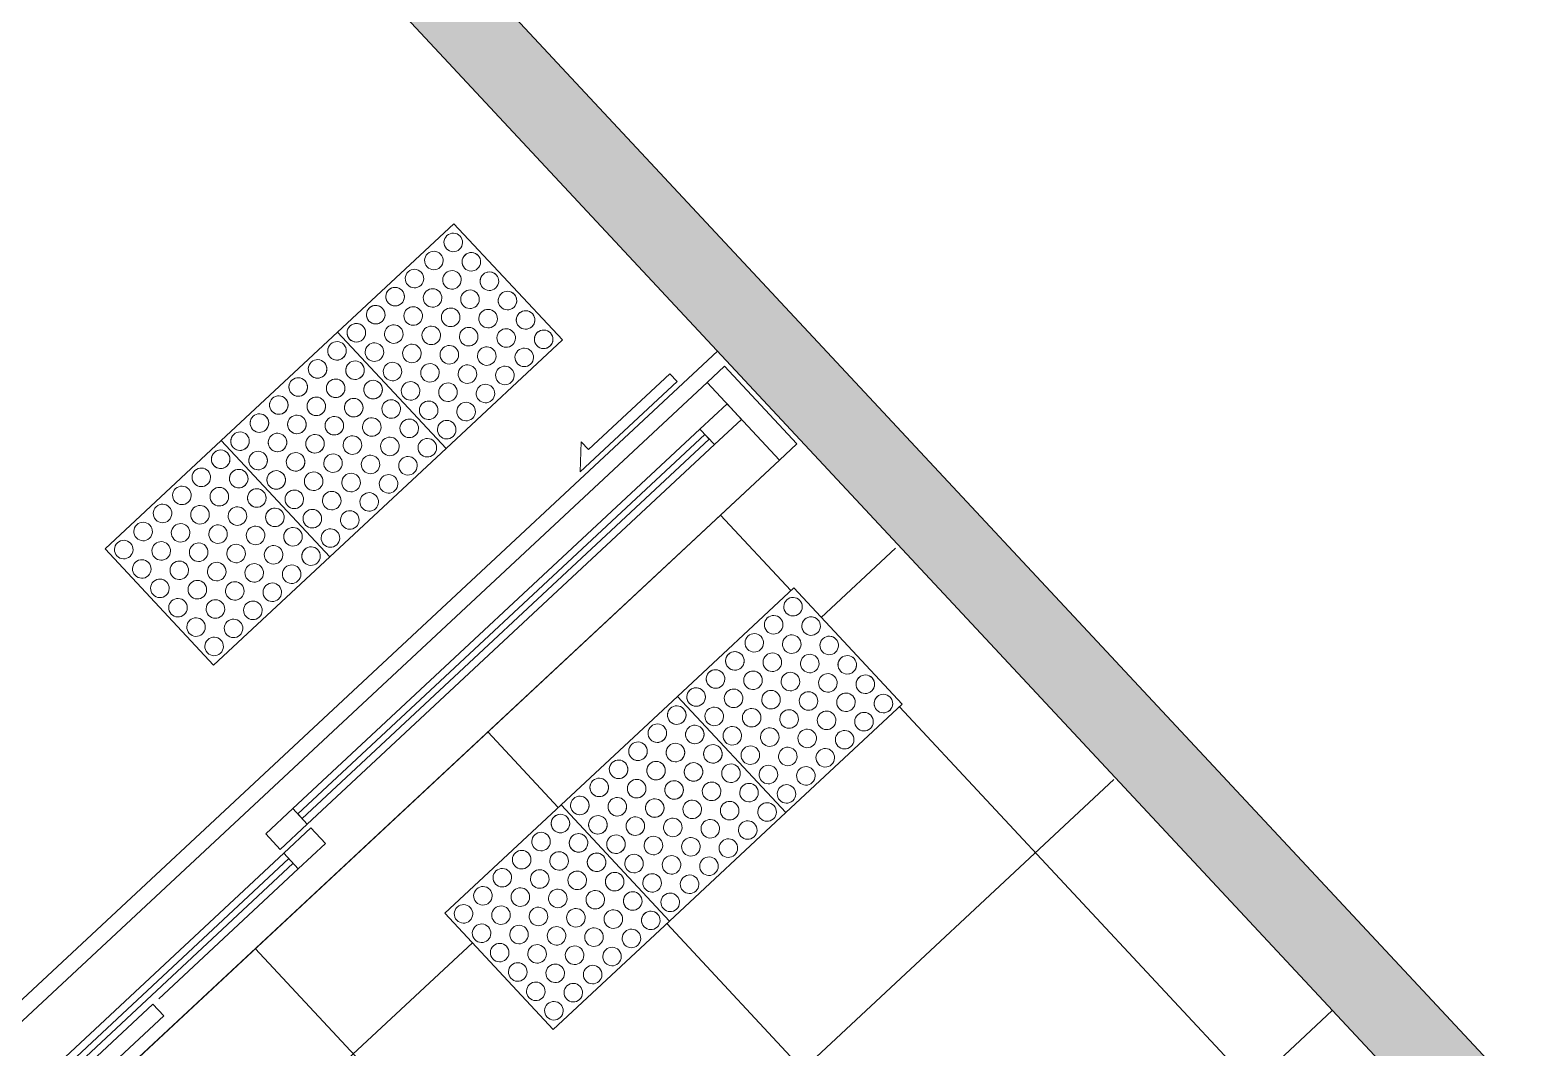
# Model space of a CAD drawing. Header units: millimetres. Extents: x -71377 to 516042, y -145869 to 441446.
# Drawn here: x 214902 to 217745, y 171635 to 173556 of the extents above; entities that cross this region are included whole.
import ezdxf

# ---------------------------------------------------------------- set-up
doc = ezdxf.new("R2010")
doc.units = ezdxf.units.MM
doc.header["$LTSCALE"] = 1000
for name, color, linetype, lineweight in [('A-detl', 7, 'Continuous', 5), ('A-door', 4, 'Continuous', 5), ('A-door-hdln', 8, 'Continuous', 5), ('A-ele-8', 8, 'Continuous', 5), ('A-glas', 5, 'Continuous', 5), ('A-glas-hdln', 8, 'Continuous', 5), ('A-hat', 251, 'Continuous', 5), ('A_cwall', 2, 'Continuous', 5), ('AA_점형블럭', 8, 'Continuous', 5)]:
    doc.layers.add(name, color=color, linetype=linetype, lineweight=lineweight)

# ---------------------------------------------------------------- blocks, each defined once
blk = doc.blocks.new('자동문편개형_로비폰_ - _A_ASD_24x23-V14-지반층 배치도')
at = {"layer": 'A-detl', "lineweight": 9}
for p, q in [((-865, -125), (-1115, -125)), ((-1115, -125), (-1115, -145)), ((-905, -165), (-865, -125)), ((-1115, -145), (-905, -145)), ((-905, -145), (-905, -165))]:
    blk.add_line(p, q, dxfattribs=at)
at = {"layer": 'A-door'}
for p, q in [((-1155, 115), (-1200, 115)), ((-1200, 115), (-1200, -85)), ((-1155, -85), (-1155, 115)), ((1200, 115), (1155, 115)), ((1155, 115), (1155, -85)), ((1200, -85), (1200, 115)), ((710, 90), (410, 90)), ((410, 90), (410, 60)), ((710, 60), (710, 90)), ((35, 60), (-35, 60)), ((-35, 60), (-35, 20)), ((35, 20), (35, 60)), ((410, 60), (710, 60)), ((1155, 60), (1085, 60)), ((1085, 60), (1085, 20)), ((1155, 20), (1155, 60)), ((-1085, 10), (-1155, 10)), ((-1155, 10), (-1155, -30)), ((-1085, -30), (-1085, 10)), ((-35, 20), (35, 20)), ((35, 10), (-35, 10)), ((-35, 10), (-35, -30)), ((35, -30), (35, 10)), ((1085, 20), (1155, 20)), ((-1155, -30), (-1085, -30)), ((-35, -30), (35, -30)), ((-1200, -85), (-1155, -85)), ((1155, -85), (1200, -85))]:
    blk.add_line(p, q, dxfattribs=at)
at = {"layer": 'A-door-hdln'}
for p, q in [((-1155, 115), (1155, 115)), ((394.9, 60), (35, 60)), ((1085, 60), (710, 60)), ((-35, 10), (-1085, 10)), ((35, 20), (1085, 20)), ((-1085, -30), (-35, -30)), ((-1155, -85), (1155, -85))]:
    blk.add_line(p, q, dxfattribs=at)
at = {"layer": 'A-glas'}
for p, q in [((-35, -4), (-1085, -4)), ((-1085, -4), (-1085, -16)), ((-1085, -16), (-35, -16)), ((-35, -16), (-35, -4))]:
    blk.add_line(p, q, dxfattribs=at)
at = {"layer": 'A-glas-hdln'}
for p, q in [((1085, 46), (35, 46)), ((35, 34), (1085, 34))]:
    blk.add_line(p, q, dxfattribs=at)
blk = doc.blocks.new('점자블럭_원형_개수_ - 점자블럭_원형_개수_-V10-지반층 배치도')
at = {"layer": 'AA_점형블럭'}
for p, q in [((300, 300), (0, 300)), ((0, 300), (0, 0)), ((300, 0), (300, 300)), ((600, 300), (300, 300)), ((300, 300), (300, 0)), ((600, 0), (600, 300)), ((900, 300), (600, 300)), ((600, 300), (600, 0)), ((900, 0), (900, 300)), ((0, 0), (300, 0)), ((300, 0), (600, 0)), ((600, 0), (900, 0))]:
    blk.add_line(p, q, dxfattribs=at)
for centre, start, end in [((25, 275), 360, 180), ((25, 275), 45, 180), ((25, 275), 360, 180), ((25, 275), 45, 180), ((75, 275), 0, 180), ((75, 275), 0, 180), ((75, 275), 0, 180), ((75, 275), 0, 180), ((125, 275), 0, 180), ((125, 275), 0, 180), ((125, 275), 360, 180), ((125, 275), 0, 180), ((175, 275), 360, 180), ((175, 275), 0, 180), ((175, 275), 360, 180), ((175, 275), 0, 180), ((225, 275), 360, 180), ((225, 275), 0, 180), ((225, 275), 360, 180), ((225, 275), 0, 180), ((275, 275), 0, 180), ((275, 275), 0, 180), ((275, 275), 360, 180), ((275, 275), 0, 180), ((325, 275), 360, 180), ((325, 275), 0, 180), ((325, 275), 0, 180), ((325, 275), 0, 180), ((375, 275), 0, 180), ((375, 275), 0, 180), ((375, 275), 0, 180), ((375, 275), 0, 180), ((425, 275), 0, 180), ((425, 275), 0, 180), ((425, 275), 360, 180), ((425, 275), 0, 180), ((475, 275), 0, 180), ((475, 275), 0, 180), ((475, 275), 360, 180), ((475, 275), 360, 180), ((525, 275), 0, 180), ((525, 275), 0, 180), ((525, 275), 360, 180), ((525, 275), 0, 180), ((575, 275), 0, 180), ((575, 275), 0, 180), ((575, 275), 360, 180), ((575, 275), 0, 180), ((625, 275), 360, 180), ((625, 275), 0, 180), ((625, 275), 360, 180), ((625, 275), 0, 180), ((675, 275), 0, 180), ((675, 275), 0, 180), ((675, 275), 0, 180), ((675, 275), 0, 180), ((725, 275), 0, 180), ((725, 275), 0, 180), ((725, 275), 360, 180), ((725, 275), 360, 180), ((775, 275), 360, 180), ((775, 275), 0, 180), ((775, 275), 360, 180), ((775, 275), 0, 180), ((825, 275), 360, 180), ((825, 275), 360, 180), ((825, 275), 0, 180), ((825, 275), 0, 180), ((875, 275), 0, 180), ((875, 275), 0, 180), ((875, 275), 0, 180), ((875, 275), 0, 180), ((25, 275), 180, 360), ((25, 275), 180, 225), ((25, 275), 180, 360), ((25, 275), 180, 225), ((25, 275), 255, 330), ((25, 275), 255, 330), ((75, 275), 180, 360), ((75, 275), 180, 360), ((75, 275), 180, 360), ((75, 275), 180, 360), ((125, 275), 180, 360), ((125, 275), 180, 360), ((125, 275), 180, 360), ((125, 275), 180, 360), ((175, 275), 180, 360), ((175, 275), 180, 360), ((175, 275), 180, 360), ((175, 275), 180, 360), ((225, 275), 180, 360), ((225, 275), 180, 360), ((225, 275), 180, 360), ((225, 275), 180, 360), ((275, 275), 180, 360), ((275, 275), 180, 360), ((275, 275), 180, 360), ((275, 275), 180, 360), ((325, 275), 180, 360), ((325, 275), 180, 360), ((325, 275), 180, 360), ((325, 275), 180, 360), ((375, 275), 180, 360), ((375, 275), 180, 360), ((375, 275), 180, 360), ((375, 275), 180, 360), ((425, 275), 180, 360), ((425, 275), 180, 360), ((425, 275), 180, 360), ((425, 275), 180, 360), ((475, 275), 180, 360), ((475, 275), 180, 360), ((475, 275), 180, 360), ((475, 275), 180, 360), ((525, 275), 180, 360), ((525, 275), 180, 360), ((525, 275), 180, 360), ((525, 275), 180, 360), ((575, 275), 180, 360), ((575, 275), 180, 360), ((575, 275), 180, 360), ((575, 275), 180, 360), ((625, 275), 180, 360), ((625, 275), 180, 195), ((625, 275), 180, 360), ((625, 275), 180, 195), ((625, 275), 255, 360), ((625, 275), 255, 360), ((675, 275), 180, 360), ((675, 275), 180, 360), ((675, 275), 180, 360), ((675, 275), 180, 360), ((725, 275), 180, 360), ((725, 275), 180, 360), ((725, 275), 180, 360), ((725, 275), 180, 360), ((775, 275), 180, 360), ((775, 275), 180, 360), ((775, 275), 180, 360), ((775, 275), 180, 360), ((825, 275), 180, 360), ((825, 275), 180, 360), ((825, 275), 180, 360), ((825, 275), 180, 360), ((875, 275), 180, 360), ((875, 275), 180, 360), ((875, 275), 180, 360), ((875, 275), 180, 360), ((25, 225), 360, 180), ((25, 225), 45, 180), ((25, 225), 0, 180), ((25, 225), 45, 180), ((75, 225), 0, 180), ((75, 225), 0, 180), ((75, 225), 0, 180), ((75, 225), 0, 180), ((125, 225), 360, 180), ((125, 225), 0, 180), ((125, 225), 360, 180), ((125, 225), 0, 180), ((175, 225), 360, 180), ((175, 225), 0, 180), ((175, 225), 360, 180), ((175, 225), 0, 180), ((225, 225), 0, 180), ((225, 225), 0, 180), ((225, 225), 360, 180), ((225, 225), 0, 180), ((275, 225), 360, 180), ((275, 225), 0, 180), ((275, 225), 360, 180), ((275, 225), 0, 180), ((325, 225), 360, 180), ((325, 225), 0, 180), ((325, 225), 360, 180), ((325, 225), 0, 180), ((375, 225), 360, 180), ((375, 225), 0, 180), ((375, 225), 0, 180), ((375, 225), 0, 180), ((425, 225), 0, 180), ((425, 225), 0, 180), ((425, 225), 0, 180), ((425, 225), 0, 180), ((475, 225), 360, 180), ((475, 225), 0, 180), ((475, 225), 0, 180), ((475, 225), 0, 180), ((525, 225), 360, 180), ((525, 225), 0, 180), ((525, 225), 360, 180), ((525, 225), 0, 180), ((575, 225), 360, 180), ((575, 225), 0, 180), ((575, 225), 0, 180), ((575, 225), 0, 180), ((625, 225), 0, 180), ((625, 225), 0, 180), ((625, 225), 0, 180), ((625, 225), 0, 180), ((675, 225), 0, 180), ((675, 225), 0, 180), ((675, 225), 0, 180), ((675, 225), 0, 180), ((725, 225), 0, 180), ((725, 225), 0, 180), ((725, 225), 360, 180), ((725, 225), 0, 180), ((775, 225), 0, 180), ((775, 225), 0, 180), ((775, 225), 360, 180), ((775, 225), 0, 180), ((825, 225), 360, 180), ((825, 225), 0, 180), ((825, 225), 360, 180), ((825, 225), 0, 180), ((875, 225), 0, 180), ((875, 225), 0, 180), ((875, 225), 0, 180), ((875, 225), 0, 180), ((25, 225), 180, 360), ((25, 225), 180, 225), ((25, 225), 180, 360), ((25, 225), 180, 225), ((25, 225), 255, 330), ((25, 225), 255, 330), ((75, 225), 180, 360), ((75, 225), 180, 360), ((75, 225), 180, 360), ((75, 225), 180, 360), ((125, 225), 180, 360), ((125, 225), 180, 360), ((125, 225), 180, 360), ((125, 225), 180, 360), ((175, 225), 180, 360), ((175, 225), 180, 360), ((175, 225), 180, 360), ((175, 225), 180, 360), ((225, 225), 180, 360), ((225, 225), 180, 360), ((225, 225), 180, 360), ((225, 225), 180, 360), ((275, 225), 180, 360), ((275, 225), 180, 360), ((275, 225), 180, 360), ((275, 225), 180, 360), ((325, 225), 180, 360), ((325, 225), 180, 360), ((325, 225), 180, 360), ((325, 225), 180, 360), ((375, 225), 180, 360), ((375, 225), 180, 360), ((375, 225), 180, 360), ((375, 225), 180, 360), ((425, 225), 180, 360), ((425, 225), 180, 360), ((425, 225), 180, 360), ((425, 225), 180, 360), ((475, 225), 180, 360), ((475, 225), 180, 360), ((475, 225), 180, 360), ((475, 225), 180, 360), ((525, 225), 180, 360), ((525, 225), 180, 360), ((525, 225), 180, 360), ((525, 225), 180, 360), ((575, 225), 180, 360), ((575, 225), 180, 360), ((575, 225), 180, 360), ((575, 225), 180, 360), ((625, 225), 180, 360), ((625, 225), 180, 195), ((625, 225), 180, 360), ((625, 225), 180, 195), ((625, 225), 255, 360), ((625, 225), 255, 360), ((675, 225), 180, 360), ((675, 225), 180, 360), ((675, 225), 180, 360), ((675, 225), 180, 360), ((725, 225), 180, 360), ((725, 225), 180, 360), ((725, 225), 180, 360), ((725, 225), 180, 360), ((775, 225), 180, 360), ((775, 225), 180, 360), ((775, 225), 180, 360), ((775, 225), 180, 0), ((825, 225), 180, 360), ((825, 225), 180, 360), ((825, 225), 180, 360), ((825, 225), 180, 360), ((875, 225), 180, 360), ((875, 225), 180, 360), ((875, 225), 180, 360), ((875, 225), 180, 360), ((25, 175), 360, 180), ((25, 175), 45, 180), ((25, 175), 360, 180), ((25, 175), 45, 180), ((25, 175), 180, 360), ((25, 175), 180, 225), ((25, 175), 180, 360), ((25, 175), 180, 225), ((75, 175), 0, 180), ((75, 175), 0, 180), ((75, 175), 0, 180), ((75, 175), 0, 180), ((75, 175), 180, 360), ((75, 175), 180, 360), ((75, 175), 180, 360), ((75, 175), 180, 360), ((125, 175), 360, 180), ((125, 175), 0, 180), ((125, 175), 360, 180), ((125, 175), 0, 180), ((125, 175), 180, 360), ((125, 175), 180, 360), ((125, 175), 180, 360), ((125, 175), 180, 360), ((175, 175), 360, 180), ((175, 175), 0, 180), ((175, 175), 360, 180), ((175, 175), 0, 180), ((175, 175), 180, 360), ((175, 175), 180, 360), ((175, 175), 180, 360), ((175, 175), 180, 360), ((225, 175), 360, 180), ((225, 175), 0, 180), ((225, 175), 360, 180), ((225, 175), 0, 180), ((225, 175), 180, 360), ((225, 175), 180, 360), ((225, 175), 180, 360), ((225, 175), 180, 360), ((275, 175), 360, 180), ((275, 175), 0, 180), ((275, 175), 0, 180), ((275, 175), 0, 180), ((275, 175), 180, 360), ((275, 175), 180, 360), ((275, 175), 180, 360), ((275, 175), 180, 360), ((325, 175), 0, 180), ((325, 175), 0, 180), ((325, 175), 0, 180), ((325, 175), 0, 180), ((325, 175), 180, 360), ((325, 175), 180, 360), ((325, 175), 180, 360), ((325, 175), 180, 360), ((375, 175), 0, 180), ((375, 175), 0, 180), ((375, 175), 0, 180), ((375, 175), 0, 180), ((375, 175), 180, 360), ((375, 175), 180, 360), ((375, 175), 180, 360), ((375, 175), 180, 360), ((425, 175), 0, 180), ((425, 175), 0, 180), ((425, 175), 360, 180), ((425, 175), 0, 180), ((425, 175), 180, 360), ((425, 175), 180, 360), ((425, 175), 180, 360), ((425, 175), 180, 360), ((475, 175), 0, 180), ((475, 175), 0, 180), ((475, 175), 360, 180), ((475, 175), 0, 180), ((475, 175), 180, 360), ((475, 175), 180, 360), ((475, 175), 180, 360), ((475, 175), 180, 360), ((525, 175), 360, 180), ((525, 175), 0, 180), ((525, 175), 0, 180), ((525, 175), 0, 180), ((525, 175), 180, 360), ((525, 175), 180, 360), ((525, 175), 180, 360), ((525, 175), 180, 360), ((575, 175), 360, 180), ((575, 175), 0, 180), ((575, 175), 0, 180), ((575, 175), 0, 180), ((575, 175), 180, 360), ((575, 175), 180, 360), ((575, 175), 180, 360), ((575, 175), 180, 360), ((625, 175), 360, 180), ((625, 175), 0, 180), ((625, 175), 0, 180), ((625, 175), 0, 180), ((625, 175), 180, 360), ((625, 175), 180, 195), ((625, 175), 180, 360), ((625, 175), 180, 195), ((625, 175), 255, 360), ((625, 175), 255, 360), ((675, 175), 0, 180), ((675, 175), 0, 180), ((675, 175), 360, 180), ((675, 175), 0, 180), ((675, 175), 180, 360), ((675, 175), 180, 360), ((675, 175), 180, 360), ((675, 175), 180, 360), ((725, 175), 0, 180), ((725, 175), 0, 180), ((725, 175), 0, 180), ((725, 175), 0, 180), ((725, 175), 180, 360), ((725, 175), 180, 360), ((725, 175), 180, 360), ((725, 175), 180, 360), ((775, 175), 0, 180), ((775, 175), 0, 180), ((775, 175), 360, 180), ((775, 175), 360, 180), ((775, 175), 180, 360), ((775, 175), 180, 360), ((775, 175), 180, 360), ((775, 175), 180, 360), ((825, 175), 360, 180), ((825, 175), 0, 180), ((825, 175), 0, 180), ((825, 175), 0, 180), ((825, 175), 180, 360), ((825, 175), 180, 360), ((825, 175), 180, 360), ((825, 175), 180, 360), ((875, 175), 0, 180), ((875, 175), 0, 180), ((875, 175), 0, 180), ((875, 175), 0, 180), ((875, 175), 180, 360), ((875, 175), 180, 360), ((875, 175), 180, 360), ((875, 175), 180, 360), ((25, 125), 360, 180), ((25, 125), 0, 180), ((25, 125), 360, 180), ((25, 125), 0, 180), ((25, 175), 255, 330), ((25, 175), 255, 330), ((75, 125), 360, 180), ((75, 125), 0, 180), ((75, 125), 0, 180), ((75, 125), 0, 180), ((125, 125), 360, 180), ((125, 125), 0, 180), ((125, 125), 360, 180), ((125, 125), 0, 180), ((175, 125), 360, 180), ((175, 125), 0, 180), ((175, 125), 360, 180), ((175, 125), 0, 180), ((225, 125), 360, 180), ((225, 125), 0, 180), ((225, 125), 360, 180), ((225, 125), 0, 180), ((275, 125), 0, 180), ((275, 125), 0, 180), ((275, 125), 360, 180), ((275, 125), 0, 180), ((325, 125), 0, 180), ((325, 125), 15, 180), ((325, 125), 360, 180), ((325, 125), 15, 180), ((375, 125), 0, 180), ((375, 125), 15, 180), ((375, 125), 360, 180), ((375, 125), 15, 180), ((425, 125), 0, 180), ((425, 125), 15, 180), ((425, 125), 0, 180), ((425, 125), 15, 180), ((475, 125), 360, 180), ((475, 125), 15, 180), ((475, 125), 360, 180), ((475, 125), 15, 180), ((525, 125), 0, 180), ((525, 125), 15, 180), ((525, 125), 0, 180), ((525, 125), 15, 180), ((575, 125), 0, 180), ((575, 125), 15, 180), ((575, 125), 360, 180), ((575, 125), 15, 180), ((625, 125), 0, 180), ((625, 125), 0, 180), ((625, 125), 0, 105), ((625, 125), 0, 105), ((675, 125), 0, 180), ((675, 125), 0, 180), ((675, 125), 360, 180), ((675, 125), 0, 180), ((725, 125), 360, 180), ((725, 125), 0, 180), ((725, 125), 360, 180), ((725, 125), 0, 180), ((775, 125), 0, 180), ((775, 125), 0, 180), ((775, 125), 0, 180), ((775, 125), 0, 180), ((825, 125), 360, 180), ((825, 125), 0, 180), ((825, 125), 360, 180), ((825, 125), 0, 180), ((875, 125), 360, 180), ((875, 125), 360, 180), ((875, 125), 0, 180), ((875, 125), 0, 180), ((25, 125), 180, 360), ((25, 125), 180, 240), ((25, 125), 180, 360), ((25, 125), 180, 240), ((25, 125), 270, 345), ((25, 125), 270, 345), ((75, 125), 180, 360), ((75, 125), 180, 360), ((75, 125), 180, 360), ((75, 125), 180, 360), ((125, 125), 180, 360), ((125, 125), 180, 360), ((125, 125), 180, 360), ((125, 125), 180, 360), ((175, 125), 180, 360), ((175, 125), 180, 360), ((175, 125), 180, 360), ((175, 125), 180, 360), ((225, 125), 180, 360), ((225, 125), 180, 360), ((225, 125), 180, 360), ((225, 125), 180, 360), ((275, 125), 180, 360), ((275, 125), 180, 360), ((275, 125), 180, 360), ((275, 125), 180, 360), ((325, 125), 180, 360), ((325, 125), 180, 270), ((325, 125), 180, 360), ((325, 125), 180, 270), ((325, 125), 300, 330), ((325, 125), 300, 330), ((375, 125), 180, 360), ((375, 125), 180, 270), ((375, 125), 180, 360), ((375, 125), 180, 270), ((375, 125), 300, 330), ((375, 125), 300, 330), ((425, 125), 180, 360), ((425, 125), 180, 270), ((425, 125), 180, 360), ((425, 125), 180, 270), ((425, 125), 300, 330), ((425, 125), 300, 330), ((475, 125), 180, 360), ((475, 125), 180, 270), ((475, 125), 180, 360), ((475, 125), 180, 270), ((475, 125), 300, 330), ((475, 125), 300, 330), ((525, 125), 180, 360), ((525, 125), 180, 270), ((525, 125), 180, 360), ((525, 125), 180, 270), ((525, 125), 300, 330), ((525, 125), 300, 330), ((575, 125), 180, 360), ((575, 125), 180, 270), ((575, 125), 180, 360), ((575, 125), 180, 270), ((575, 125), 300, 330), ((575, 125), 300, 330), ((625, 125), 180, 360), ((625, 125), 180, 360), ((625, 125), 195, 360), ((625, 125), 195, 360), ((625, 125), 120, 150), ((625, 125), 120, 150), ((675, 125), 180, 360), ((675, 125), 180, 360), ((675, 125), 180, 360), ((675, 125), 180, 360), ((725, 125), 180, 360), ((725, 125), 180, 360), ((725, 125), 180, 360), ((725, 125), 180, 360), ((775, 125), 180, 360), ((775, 125), 180, 360), ((775, 125), 180, 360), ((775, 125), 180, 360), ((825, 125), 180, 360), ((825, 125), 180, 360), ((825, 125), 180, 360), ((825, 125), 180, 360), ((875, 125), 180, 360), ((875, 125), 180, 360), ((875, 125), 180, 360), ((875, 125), 180, 360), ((25, 75), 360, 180), ((25, 75), 0, 180), ((25, 75), 360, 180), ((25, 75), 0, 180), ((75, 75), 360, 180), ((75, 75), 0, 180), ((75, 75), 360, 180), ((75, 75), 0, 180), ((125, 75), 360, 180), ((125, 75), 0, 180), ((125, 75), 360, 180), ((125, 75), 0, 180), ((175, 75), 360, 180), ((175, 75), 0, 180), ((175, 75), 360, 180), ((175, 75), 0, 180), ((225, 75), 0, 180), ((225, 75), 0, 180), ((225, 75), 360, 180), ((225, 75), 0, 180), ((275, 75), 0, 180), ((275, 75), 0, 180), ((275, 75), 360, 180), ((275, 75), 0, 180), ((325, 75), 360, 180), ((325, 75), 15, 180), ((325, 75), 0, 180), ((325, 75), 15, 180), ((375, 75), 360, 180), ((375, 75), 15, 180), ((375, 75), 360, 180), ((375, 75), 15, 180), ((425, 75), 0, 180), ((425, 75), 15, 180), ((425, 75), 0, 180), ((425, 75), 15, 180), ((475, 75), 0, 180), ((475, 75), 15, 180), ((475, 75), 360, 180), ((475, 75), 15, 180), ((525, 75), 0, 180), ((525, 75), 15, 180), ((525, 75), 0, 180), ((525, 75), 15, 180), ((575, 75), 0, 180), ((575, 75), 15, 180), ((575, 75), 0, 180), ((575, 75), 15, 180), ((625, 75), 360, 180), ((625, 75), 0, 180), ((625, 75), 120, 150), ((625, 75), 120, 150), ((625, 75), 0, 105), ((625, 75), 0, 105), ((675, 75), 0, 180), ((675, 75), 0, 180), ((675, 75), 0, 180), ((675, 75), 0, 180), ((725, 75), 0, 180), ((725, 75), 0, 180), ((725, 75), 0, 180), ((725, 75), 0, 180), ((775, 75), 0, 180), ((775, 75), 0, 180), ((775, 75), 0, 180), ((775, 75), 0, 180), ((825, 75), 0, 180), ((825, 75), 0, 180), ((825, 75), 360, 180), ((825, 75), 0, 180), ((875, 75), 360, 180), ((875, 75), 360, 180), ((875, 75), 360, 180), ((875, 75), 0, 180), ((25, 75), 180, 360), ((25, 75), 180, 345), ((25, 75), 180, 360), ((25, 75), 180, 345), ((75, 75), 180, 360), ((75, 75), 180, 360), ((75, 75), 180, 360), ((75, 75), 180, 360), ((125, 75), 180, 360), ((125, 75), 180, 360), ((125, 75), 180, 360), ((125, 75), 180, 360), ((175, 75), 180, 360), ((175, 75), 180, 360), ((175, 75), 180, 360), ((175, 75), 180, 360), ((225, 75), 180, 360), ((225, 75), 180, 360), ((225, 75), 180, 360), ((225, 75), 180, 360), ((275, 75), 180, 360), ((275, 75), 180, 360), ((275, 75), 180, 360), ((275, 75), 180, 360), ((325, 75), 180, 360), ((325, 75), 180, 270), ((325, 75), 180, 360), ((325, 75), 180, 270), ((325, 75), 300, 330), ((325, 75), 300, 330), ((375, 75), 180, 360), ((375, 75), 180, 270), ((375, 75), 180, 360), ((375, 75), 180, 270), ((375, 75), 300, 330), ((375, 75), 300, 330), ((425, 75), 180, 360), ((425, 75), 180, 270), ((425, 75), 180, 360), ((425, 75), 180, 270), ((425, 75), 300, 330), ((425, 75), 300, 330), ((475, 75), 180, 360), ((475, 75), 180, 270), ((475, 75), 180, 360), ((475, 75), 180, 270), ((475, 75), 300, 330), ((475, 75), 300, 330), ((525, 75), 180, 360), ((525, 75), 180, 270), ((525, 75), 180, 360), ((525, 75), 180, 270), ((525, 75), 300, 330), ((525, 75), 300, 330), ((575, 75), 180, 360), ((575, 75), 180, 270), ((575, 75), 180, 360), ((575, 75), 180, 270), ((575, 75), 300, 330), ((575, 75), 300, 330), ((625, 75), 180, 360), ((625, 75), 180, 360), ((625, 75), 195, 360), ((625, 75), 195, 360), ((675, 75), 180, 360), ((675, 75), 180, 360), ((675, 75), 180, 360), ((675, 75), 180, 360), ((725, 75), 180, 360), ((725, 75), 180, 360), ((725, 75), 180, 360), ((725, 75), 180, 360), ((775, 75), 180, 360), ((775, 75), 180, 360), ((775, 75), 180, 360), ((775, 75), 180, 360), ((825, 75), 180, 360), ((825, 75), 180, 360), ((825, 75), 180, 360), ((825, 75), 180, 360), ((875, 75), 180, 360), ((875, 75), 180, 360), ((875, 75), 180, 360), ((875, 75), 180, 360), ((25, 25), 360, 180), ((25, 25), 0, 180), ((25, 25), 360, 180), ((25, 25), 0, 180), ((75, 25), 360, 180), ((75, 25), 0, 180), ((75, 25), 0, 180), ((75, 25), 0, 180), ((125, 25), 360, 180), ((125, 25), 0, 180), ((125, 25), 360, 180), ((125, 25), 0, 180), ((175, 25), 360, 180), ((175, 25), 360, 180), ((175, 25), 120, 150), ((175, 25), 120, 150), ((175, 25), 0, 60), ((175, 25), 0, 60), ((225, 25), 360, 180), ((225, 25), 360, 180), ((225, 25), 120, 150), ((225, 25), 120, 150), ((225, 25), 0, 60), ((225, 25), 0, 60), ((275, 25), 0, 180), ((275, 25), 0, 180), ((275, 25), 120, 150), ((275, 25), 120, 150), ((275, 25), 0, 60), ((275, 25), 0, 60), ((325, 25), 360, 180), ((325, 25), 15, 180), ((325, 25), 360, 180), ((325, 25), 15, 180), ((375, 25), 0, 180), ((375, 25), 15, 180), ((375, 25), 0, 180), ((375, 25), 15, 180), ((425, 25), 0, 180), ((425, 25), 15, 180), ((425, 25), 0, 180), ((425, 25), 15, 180), ((475, 25), 360, 180), ((475, 25), 15, 180), ((475, 25), 360, 180), ((475, 25), 15, 180), ((525, 25), 360, 180), ((525, 25), 15, 180), ((525, 25), 360, 180), ((525, 25), 15, 180), ((575, 25), 0, 180), ((575, 25), 15, 180), ((575, 25), 0, 180), ((575, 25), 15, 180), ((625, 25), 0, 180), ((625, 25), 0, 180), ((625, 25), 120, 180), ((625, 25), 120, 180), ((625, 25), 0, 105), ((625, 25), 0, 105), ((675, 25), 0, 180), ((675, 25), 0, 180), ((675, 25), 0, 180), ((675, 25), 0, 180), ((725, 25), 360, 180), ((725, 25), 0, 180), ((725, 25), 0, 180), ((725, 25), 0, 180), ((775, 25), 360, 180), ((775, 25), 0, 180), ((775, 25), 0, 180), ((775, 25), 0, 180), ((825, 25), 0, 180), ((825, 25), 0, 180), ((825, 25), 0, 180), ((825, 25), 0, 180), ((875, 25), 0, 180), ((875, 25), 0, 180), ((875, 25), 360, 180), ((875, 25), 0, 180), ((25, 25), 180, 360), ((25, 25), 180, 360), ((25, 25), 180, 360), ((25, 25), 180, 360), ((75, 25), 180, 360), ((75, 25), 180, 360), ((75, 25), 180, 360), ((75, 25), 180, 360), ((125, 25), 180, 360), ((125, 25), 180, 360), ((125, 25), 180, 360), ((125, 25), 180, 360), ((175, 25), 180, 360), ((175, 25), 180, 360), ((175, 25), 210, 360), ((175, 25), 210, 360), ((225, 25), 180, 360), ((225, 25), 180, 360), ((225, 25), 210, 360), ((225, 25), 210, 360), ((275, 25), 180, 360), ((275, 25), 180, 360), ((275, 25), 210, 360), ((275, 25), 210, 360), ((325, 25), 180, 360), ((325, 25), 180, 270), ((325, 25), 180, 360), ((325, 25), 180, 270), ((325, 25), 300, 330), ((325, 25), 300, 330), ((375, 25), 180, 360), ((375, 25), 180, 270), ((375, 25), 180, 360), ((375, 25), 180, 270), ((375, 25), 300, 330), ((375, 25), 300, 330), ((425, 25), 180, 360), ((425, 25), 180, 270), ((425, 25), 180, 360), ((425, 25), 180, 270), ((425, 25), 300, 330), ((425, 25), 300, 330), ((475, 25), 180, 360), ((475, 25), 180, 270), ((475, 25), 180, 360), ((475, 25), 180, 270), ((475, 25), 300, 330), ((475, 25), 300, 330), ((525, 25), 180, 360), ((525, 25), 180, 270), ((525, 25), 180, 360), ((525, 25), 180, 270), ((525, 25), 300, 330), ((525, 25), 300, 330), ((575, 25), 180, 360), ((575, 25), 180, 270), ((575, 25), 180, 360), ((575, 25), 180, 270), ((575, 25), 300, 330), ((575, 25), 300, 330), ((625, 25), 180, 360), ((625, 25), 180, 195), ((625, 25), 180, 360), ((625, 25), 180, 195), ((625, 25), 240, 360), ((625, 25), 240, 360), ((675, 25), 180, 360), ((675, 25), 180, 360), ((675, 25), 180, 360), ((675, 25), 180, 360), ((725, 25), 180, 360), ((725, 25), 180, 360), ((725, 25), 180, 360), ((725, 25), 180, 360), ((775, 25), 180, 360), ((775, 25), 180, 360), ((775, 25), 180, 360), ((775, 25), 180, 0), ((825, 25), 180, 360), ((825, 25), 180, 360), ((825, 25), 180, 360), ((825, 25), 180, 360), ((875, 25), 180, 360), ((875, 25), 180, 360), ((875, 25), 180, 360), ((875, 25), 180, 360)]:
    blk.add_arc(centre, 17.5, start, end, dxfattribs=at)
blk = doc.blocks.new('점자블럭_원형_개수_ - 점자블럭_원형_개수_-V93-지반층 배치도')
at = {"layer": 'AA_점형블럭'}
for p, q in [((300, 300), (0, 300)), ((0, 300), (0, 0)), ((300, 0), (300, 300)), ((600, 300), (300, 300)), ((300, 300), (300, 0)), ((600, 0), (600, 300)), ((900, 300), (600, 300)), ((600, 300), (600, 0)), ((900, 0), (900, 300)), ((0, 0), (300, 0)), ((300, 0), (600, 0)), ((600, 0), (900, 0))]:
    blk.add_line(p, q, dxfattribs=at)
for centre, start, end in [((25, 275), 360, 180), ((25, 275), 45, 180), ((25, 275), 360, 180), ((25, 275), 45, 180), ((75, 275), 0, 180), ((75, 275), 0, 180), ((75, 275), 0, 180), ((75, 275), 0, 180), ((125, 275), 0, 180), ((125, 275), 0, 180), ((125, 275), 360, 180), ((125, 275), 0, 180), ((175, 275), 360, 180), ((175, 275), 0, 180), ((175, 275), 360, 180), ((175, 275), 0, 180), ((225, 275), 360, 180), ((225, 275), 0, 180), ((225, 275), 360, 180), ((225, 275), 0, 180), ((275, 275), 0, 180), ((275, 275), 0, 180), ((275, 275), 360, 180), ((275, 275), 0, 180), ((325, 275), 360, 180), ((325, 275), 0, 180), ((325, 275), 0, 180), ((325, 275), 0, 180), ((375, 275), 0, 180), ((375, 275), 0, 180), ((375, 275), 0, 180), ((375, 275), 0, 180), ((425, 275), 0, 180), ((425, 275), 0, 180), ((425, 275), 360, 180), ((425, 275), 0, 180), ((475, 275), 0, 180), ((475, 275), 0, 180), ((475, 275), 360, 180), ((475, 275), 360, 180), ((525, 275), 0, 180), ((525, 275), 0, 180), ((525, 275), 360, 180), ((525, 275), 0, 180), ((575, 275), 0, 180), ((575, 275), 0, 180), ((575, 275), 360, 180), ((575, 275), 0, 180), ((625, 275), 360, 180), ((625, 275), 0, 180), ((625, 275), 360, 180), ((625, 275), 0, 180), ((675, 275), 0, 180), ((675, 275), 0, 180), ((675, 275), 0, 180), ((675, 275), 0, 180), ((725, 275), 0, 180), ((725, 275), 0, 180), ((725, 275), 360, 180), ((725, 275), 360, 180), ((775, 275), 360, 180), ((775, 275), 0, 180), ((775, 275), 360, 180), ((775, 275), 0, 180), ((825, 275), 360, 180), ((825, 275), 360, 180), ((825, 275), 0, 180), ((825, 275), 0, 180), ((875, 275), 0, 180), ((875, 275), 0, 180), ((875, 275), 0, 180), ((875, 275), 0, 180), ((25, 275), 180, 360), ((25, 275), 180, 225), ((25, 275), 180, 360), ((25, 275), 180, 225), ((25, 275), 255, 330), ((25, 275), 255, 330), ((75, 275), 180, 360), ((75, 275), 180, 360), ((75, 275), 180, 360), ((75, 275), 180, 360), ((125, 275), 180, 360), ((125, 275), 180, 360), ((125, 275), 180, 360), ((125, 275), 180, 360), ((175, 275), 180, 360), ((175, 275), 180, 360), ((175, 275), 180, 360), ((175, 275), 180, 360), ((225, 275), 180, 360), ((225, 275), 180, 360), ((225, 275), 180, 360), ((225, 275), 180, 360), ((275, 275), 180, 360), ((275, 275), 180, 360), ((275, 275), 180, 360), ((275, 275), 180, 360), ((325, 275), 180, 360), ((325, 275), 180, 360), ((325, 275), 180, 360), ((325, 275), 180, 360), ((375, 275), 180, 360), ((375, 275), 180, 360), ((375, 275), 180, 360), ((375, 275), 180, 360), ((425, 275), 180, 360), ((425, 275), 180, 360), ((425, 275), 180, 360), ((425, 275), 180, 360), ((475, 275), 180, 360), ((475, 275), 180, 360), ((475, 275), 180, 360), ((475, 275), 180, 360), ((525, 275), 180, 360), ((525, 275), 180, 360), ((525, 275), 180, 360), ((525, 275), 180, 360), ((575, 275), 180, 360), ((575, 275), 180, 360), ((575, 275), 180, 360), ((575, 275), 180, 360), ((625, 275), 180, 360), ((625, 275), 180, 195), ((625, 275), 180, 360), ((625, 275), 180, 195), ((625, 275), 255, 360), ((625, 275), 255, 360), ((675, 275), 180, 360), ((675, 275), 180, 360), ((675, 275), 180, 360), ((675, 275), 180, 360), ((725, 275), 180, 360), ((725, 275), 180, 360), ((725, 275), 180, 360), ((725, 275), 180, 360), ((775, 275), 180, 360), ((775, 275), 180, 360), ((775, 275), 180, 360), ((775, 275), 180, 360), ((825, 275), 180, 360), ((825, 275), 180, 360), ((825, 275), 180, 360), ((825, 275), 180, 360), ((875, 275), 180, 360), ((875, 275), 180, 360), ((875, 275), 180, 360), ((875, 275), 180, 360), ((25, 225), 360, 180), ((25, 225), 45, 180), ((25, 225), 0, 180), ((25, 225), 45, 180), ((75, 225), 0, 180), ((75, 225), 0, 180), ((75, 225), 0, 180), ((75, 225), 0, 180), ((125, 225), 360, 180), ((125, 225), 0, 180), ((125, 225), 360, 180), ((125, 225), 0, 180), ((175, 225), 360, 180), ((175, 225), 0, 180), ((175, 225), 360, 180), ((175, 225), 0, 180), ((225, 225), 0, 180), ((225, 225), 0, 180), ((225, 225), 360, 180), ((225, 225), 0, 180), ((275, 225), 360, 180), ((275, 225), 0, 180), ((275, 225), 360, 180), ((275, 225), 0, 180), ((325, 225), 360, 180), ((325, 225), 0, 180), ((325, 225), 360, 180), ((325, 225), 0, 180), ((375, 225), 360, 180), ((375, 225), 0, 180), ((375, 225), 0, 180), ((375, 225), 0, 180), ((425, 225), 0, 180), ((425, 225), 0, 180), ((425, 225), 0, 180), ((425, 225), 0, 180), ((475, 225), 360, 180), ((475, 225), 0, 180), ((475, 225), 0, 180), ((475, 225), 0, 180), ((525, 225), 360, 180), ((525, 225), 0, 180), ((525, 225), 360, 180), ((525, 225), 0, 180), ((575, 225), 360, 180), ((575, 225), 0, 180), ((575, 225), 0, 180), ((575, 225), 0, 180), ((625, 225), 0, 180), ((625, 225), 0, 180), ((625, 225), 0, 180), ((625, 225), 0, 180), ((675, 225), 0, 180), ((675, 225), 0, 180), ((675, 225), 0, 180), ((675, 225), 0, 180), ((725, 225), 0, 180), ((725, 225), 0, 180), ((725, 225), 360, 180), ((725, 225), 0, 180), ((775, 225), 0, 180), ((775, 225), 0, 180), ((775, 225), 360, 180), ((775, 225), 0, 180), ((825, 225), 360, 180), ((825, 225), 0, 180), ((825, 225), 360, 180), ((825, 225), 0, 180), ((875, 225), 0, 180), ((875, 225), 0, 180), ((875, 225), 0, 180), ((875, 225), 0, 180), ((25, 225), 180, 360), ((25, 225), 180, 225), ((25, 225), 180, 360), ((25, 225), 180, 225), ((25, 225), 255, 330), ((25, 225), 255, 330), ((75, 225), 180, 360), ((75, 225), 180, 360), ((75, 225), 180, 360), ((75, 225), 180, 360), ((125, 225), 180, 360), ((125, 225), 180, 360), ((125, 225), 180, 360), ((125, 225), 180, 360), ((175, 225), 180, 360), ((175, 225), 180, 360), ((175, 225), 180, 360), ((175, 225), 180, 360), ((225, 225), 180, 360), ((225, 225), 180, 360), ((225, 225), 180, 360), ((225, 225), 180, 360), ((275, 225), 180, 360), ((275, 225), 180, 360), ((275, 225), 180, 360), ((275, 225), 180, 360), ((325, 225), 180, 360), ((325, 225), 180, 360), ((325, 225), 180, 360), ((325, 225), 180, 360), ((375, 225), 180, 360), ((375, 225), 180, 360), ((375, 225), 180, 360), ((375, 225), 180, 360), ((425, 225), 180, 360), ((425, 225), 180, 360), ((425, 225), 180, 360), ((425, 225), 180, 360), ((475, 225), 180, 360), ((475, 225), 180, 360), ((475, 225), 180, 360), ((475, 225), 180, 360), ((525, 225), 180, 360), ((525, 225), 180, 360), ((525, 225), 180, 360), ((525, 225), 180, 360), ((575, 225), 180, 360), ((575, 225), 180, 360), ((575, 225), 180, 360), ((575, 225), 180, 360), ((625, 225), 180, 360), ((625, 225), 180, 195), ((625, 225), 180, 360), ((625, 225), 180, 195), ((625, 225), 255, 360), ((625, 225), 255, 360), ((675, 225), 180, 360), ((675, 225), 180, 360), ((675, 225), 180, 360), ((675, 225), 180, 360), ((725, 225), 180, 360), ((725, 225), 180, 360), ((725, 225), 180, 360), ((725, 225), 180, 360), ((775, 225), 180, 360), ((775, 225), 180, 360), ((775, 225), 180, 360), ((775, 225), 180, 0), ((825, 225), 180, 360), ((825, 225), 180, 360), ((825, 225), 180, 360), ((825, 225), 180, 360), ((875, 225), 180, 360), ((875, 225), 180, 360), ((875, 225), 180, 360), ((875, 225), 180, 360), ((25, 175), 360, 180), ((25, 175), 45, 180), ((25, 175), 360, 180), ((25, 175), 45, 180), ((25, 175), 180, 360), ((25, 175), 180, 225), ((25, 175), 180, 360), ((25, 175), 180, 225), ((75, 175), 0, 180), ((75, 175), 0, 180), ((75, 175), 0, 180), ((75, 175), 0, 180), ((75, 175), 180, 360), ((75, 175), 180, 360), ((75, 175), 180, 360), ((75, 175), 180, 360), ((125, 175), 360, 180), ((125, 175), 0, 180), ((125, 175), 360, 180), ((125, 175), 0, 180), ((125, 175), 180, 360), ((125, 175), 180, 360), ((125, 175), 180, 360), ((125, 175), 180, 360), ((175, 175), 360, 180), ((175, 175), 0, 180), ((175, 175), 360, 180), ((175, 175), 0, 180), ((175, 175), 180, 360), ((175, 175), 180, 360), ((175, 175), 180, 360), ((175, 175), 180, 360), ((225, 175), 360, 180), ((225, 175), 0, 180), ((225, 175), 360, 180), ((225, 175), 0, 180), ((225, 175), 180, 360), ((225, 175), 180, 360), ((225, 175), 180, 360), ((225, 175), 180, 360), ((275, 175), 360, 180), ((275, 175), 0, 180), ((275, 175), 0, 180), ((275, 175), 0, 180), ((275, 175), 180, 360), ((275, 175), 180, 360), ((275, 175), 180, 360), ((275, 175), 180, 360), ((325, 175), 0, 180), ((325, 175), 0, 180), ((325, 175), 0, 180), ((325, 175), 0, 180), ((325, 175), 180, 360), ((325, 175), 180, 360), ((325, 175), 180, 360), ((325, 175), 180, 360), ((375, 175), 0, 180), ((375, 175), 0, 180), ((375, 175), 0, 180), ((375, 175), 0, 180), ((375, 175), 180, 360), ((375, 175), 180, 360), ((375, 175), 180, 360), ((375, 175), 180, 360), ((425, 175), 0, 180), ((425, 175), 0, 180), ((425, 175), 360, 180), ((425, 175), 0, 180), ((425, 175), 180, 360), ((425, 175), 180, 360), ((425, 175), 180, 360), ((425, 175), 180, 360), ((475, 175), 0, 180), ((475, 175), 0, 180), ((475, 175), 360, 180), ((475, 175), 0, 180), ((475, 175), 180, 360), ((475, 175), 180, 360), ((475, 175), 180, 360), ((475, 175), 180, 360), ((525, 175), 360, 180), ((525, 175), 0, 180), ((525, 175), 0, 180), ((525, 175), 0, 180), ((525, 175), 180, 360), ((525, 175), 180, 360), ((525, 175), 180, 360), ((525, 175), 180, 360), ((575, 175), 360, 180), ((575, 175), 0, 180), ((575, 175), 0, 180), ((575, 175), 0, 180), ((575, 175), 180, 360), ((575, 175), 180, 360), ((575, 175), 180, 360), ((575, 175), 180, 360), ((625, 175), 360, 180), ((625, 175), 0, 180), ((625, 175), 0, 180), ((625, 175), 0, 180), ((625, 175), 180, 360), ((625, 175), 180, 195), ((625, 175), 180, 360), ((625, 175), 180, 195), ((625, 175), 255, 360), ((625, 175), 255, 360), ((675, 175), 0, 180), ((675, 175), 0, 180), ((675, 175), 360, 180), ((675, 175), 0, 180), ((675, 175), 180, 360), ((675, 175), 180, 360), ((675, 175), 180, 360), ((675, 175), 180, 360), ((725, 175), 0, 180), ((725, 175), 0, 180), ((725, 175), 0, 180), ((725, 175), 0, 180), ((725, 175), 180, 360), ((725, 175), 180, 360), ((725, 175), 180, 360), ((725, 175), 180, 360), ((775, 175), 0, 180), ((775, 175), 0, 180), ((775, 175), 360, 180), ((775, 175), 360, 180), ((775, 175), 180, 360), ((775, 175), 180, 360), ((775, 175), 180, 360), ((775, 175), 180, 360), ((825, 175), 360, 180), ((825, 175), 0, 180), ((825, 175), 0, 180), ((825, 175), 0, 180), ((825, 175), 180, 360), ((825, 175), 180, 360), ((825, 175), 180, 360), ((825, 175), 180, 360), ((875, 175), 0, 180), ((875, 175), 0, 180), ((875, 175), 0, 180), ((875, 175), 0, 180), ((875, 175), 180, 360), ((875, 175), 180, 360), ((875, 175), 180, 360), ((875, 175), 180, 360), ((25, 125), 360, 180), ((25, 125), 0, 180), ((25, 125), 360, 180), ((25, 125), 0, 180), ((25, 175), 255, 330), ((25, 175), 255, 330), ((75, 125), 360, 180), ((75, 125), 0, 180), ((75, 125), 0, 180), ((75, 125), 0, 180), ((125, 125), 360, 180), ((125, 125), 0, 180), ((125, 125), 360, 180), ((125, 125), 0, 180), ((175, 125), 360, 180), ((175, 125), 0, 180), ((175, 125), 360, 180), ((175, 125), 0, 180), ((225, 125), 360, 180), ((225, 125), 0, 180), ((225, 125), 360, 180), ((225, 125), 0, 180), ((275, 125), 0, 180), ((275, 125), 0, 180), ((275, 125), 360, 180), ((275, 125), 0, 180), ((325, 125), 0, 180), ((325, 125), 15, 180), ((325, 125), 360, 180), ((325, 125), 15, 180), ((375, 125), 0, 180), ((375, 125), 15, 180), ((375, 125), 360, 180), ((375, 125), 15, 180), ((425, 125), 0, 180), ((425, 125), 15, 180), ((425, 125), 0, 180), ((425, 125), 15, 180), ((475, 125), 360, 180), ((475, 125), 15, 180), ((475, 125), 360, 180), ((475, 125), 15, 180), ((525, 125), 0, 180), ((525, 125), 15, 180), ((525, 125), 0, 180), ((525, 125), 15, 180), ((575, 125), 0, 180), ((575, 125), 15, 180), ((575, 125), 360, 180), ((575, 125), 15, 180), ((625, 125), 0, 180), ((625, 125), 0, 180), ((625, 125), 0, 105), ((625, 125), 0, 105), ((675, 125), 0, 180), ((675, 125), 0, 180), ((675, 125), 360, 180), ((675, 125), 0, 180), ((725, 125), 360, 180), ((725, 125), 0, 180), ((725, 125), 360, 180), ((725, 125), 0, 180), ((775, 125), 0, 180), ((775, 125), 0, 180), ((775, 125), 0, 180), ((775, 125), 0, 180), ((825, 125), 360, 180), ((825, 125), 0, 180), ((825, 125), 360, 180), ((825, 125), 0, 180), ((875, 125), 360, 180), ((875, 125), 360, 180), ((875, 125), 0, 180), ((875, 125), 0, 180), ((25, 125), 180, 360), ((25, 125), 180, 240), ((25, 125), 180, 360), ((25, 125), 180, 240), ((25, 125), 270, 345), ((25, 125), 270, 345), ((75, 125), 180, 360), ((75, 125), 180, 360), ((75, 125), 180, 360), ((75, 125), 180, 360), ((125, 125), 180, 360), ((125, 125), 180, 360), ((125, 125), 180, 360), ((125, 125), 180, 360), ((175, 125), 180, 360), ((175, 125), 180, 360), ((175, 125), 180, 360), ((175, 125), 180, 360), ((225, 125), 180, 360), ((225, 125), 180, 360), ((225, 125), 180, 360), ((225, 125), 180, 360), ((275, 125), 180, 360), ((275, 125), 180, 360), ((275, 125), 180, 360), ((275, 125), 180, 360), ((325, 125), 180, 360), ((325, 125), 180, 270), ((325, 125), 180, 360), ((325, 125), 180, 270), ((325, 125), 300, 330), ((325, 125), 300, 330), ((375, 125), 180, 360), ((375, 125), 180, 270), ((375, 125), 180, 360), ((375, 125), 180, 270), ((375, 125), 300, 330), ((375, 125), 300, 330), ((425, 125), 180, 360), ((425, 125), 180, 270), ((425, 125), 180, 360), ((425, 125), 180, 270), ((425, 125), 300, 330), ((425, 125), 300, 330), ((475, 125), 180, 360), ((475, 125), 180, 270), ((475, 125), 180, 360), ((475, 125), 180, 270), ((475, 125), 300, 330), ((475, 125), 300, 330), ((525, 125), 180, 360), ((525, 125), 180, 270), ((525, 125), 180, 360), ((525, 125), 180, 270), ((525, 125), 300, 330), ((525, 125), 300, 330), ((575, 125), 180, 360), ((575, 125), 180, 270), ((575, 125), 180, 360), ((575, 125), 180, 270), ((575, 125), 300, 330), ((575, 125), 300, 330), ((625, 125), 180, 360), ((625, 125), 180, 360), ((625, 125), 195, 360), ((625, 125), 195, 360), ((625, 125), 120, 150), ((625, 125), 120, 150), ((675, 125), 180, 360), ((675, 125), 180, 360), ((675, 125), 180, 360), ((675, 125), 180, 360), ((725, 125), 180, 360), ((725, 125), 180, 360), ((725, 125), 180, 360), ((725, 125), 180, 360), ((775, 125), 180, 360), ((775, 125), 180, 360), ((775, 125), 180, 360), ((775, 125), 180, 360), ((825, 125), 180, 360), ((825, 125), 180, 360), ((825, 125), 180, 360), ((825, 125), 180, 360), ((875, 125), 180, 360), ((875, 125), 180, 360), ((875, 125), 180, 360), ((875, 125), 180, 360), ((25, 75), 360, 180), ((25, 75), 0, 180), ((25, 75), 360, 180), ((25, 75), 0, 180), ((75, 75), 360, 180), ((75, 75), 0, 180), ((75, 75), 360, 180), ((75, 75), 0, 180), ((125, 75), 360, 180), ((125, 75), 0, 180), ((125, 75), 360, 180), ((125, 75), 0, 180), ((175, 75), 360, 180), ((175, 75), 0, 180), ((175, 75), 360, 180), ((175, 75), 0, 180), ((225, 75), 0, 180), ((225, 75), 0, 180), ((225, 75), 360, 180), ((225, 75), 0, 180), ((275, 75), 0, 180), ((275, 75), 0, 180), ((275, 75), 360, 180), ((275, 75), 0, 180), ((325, 75), 360, 180), ((325, 75), 15, 180), ((325, 75), 0, 180), ((325, 75), 15, 180), ((375, 75), 360, 180), ((375, 75), 15, 180), ((375, 75), 360, 180), ((375, 75), 15, 180), ((425, 75), 0, 180), ((425, 75), 15, 180), ((425, 75), 0, 180), ((425, 75), 15, 180), ((475, 75), 0, 180), ((475, 75), 15, 180), ((475, 75), 360, 180), ((475, 75), 15, 180), ((525, 75), 0, 180), ((525, 75), 15, 180), ((525, 75), 0, 180), ((525, 75), 15, 180), ((575, 75), 0, 180), ((575, 75), 15, 180), ((575, 75), 0, 180), ((575, 75), 15, 180), ((625, 75), 360, 180), ((625, 75), 0, 180), ((625, 75), 120, 150), ((625, 75), 120, 150), ((625, 75), 0, 105), ((625, 75), 0, 105), ((675, 75), 0, 180), ((675, 75), 0, 180), ((675, 75), 0, 180), ((675, 75), 0, 180), ((725, 75), 0, 180), ((725, 75), 0, 180), ((725, 75), 0, 180), ((725, 75), 0, 180), ((775, 75), 0, 180), ((775, 75), 0, 180), ((775, 75), 0, 180), ((775, 75), 0, 180), ((825, 75), 0, 180), ((825, 75), 0, 180), ((825, 75), 360, 180), ((825, 75), 0, 180), ((875, 75), 360, 180), ((875, 75), 360, 180), ((875, 75), 360, 180), ((875, 75), 0, 180), ((25, 75), 180, 360), ((25, 75), 180, 345), ((25, 75), 180, 360), ((25, 75), 180, 345), ((75, 75), 180, 360), ((75, 75), 180, 360), ((75, 75), 180, 360), ((75, 75), 180, 360), ((125, 75), 180, 360), ((125, 75), 180, 360), ((125, 75), 180, 360), ((125, 75), 180, 360), ((175, 75), 180, 360), ((175, 75), 180, 360), ((175, 75), 180, 360), ((175, 75), 180, 360), ((225, 75), 180, 360), ((225, 75), 180, 360), ((225, 75), 180, 360), ((225, 75), 180, 360), ((275, 75), 180, 360), ((275, 75), 180, 360), ((275, 75), 180, 360), ((275, 75), 180, 360), ((325, 75), 180, 360), ((325, 75), 180, 270), ((325, 75), 180, 360), ((325, 75), 180, 270), ((325, 75), 300, 330), ((325, 75), 300, 330), ((375, 75), 180, 360), ((375, 75), 180, 270), ((375, 75), 180, 360), ((375, 75), 180, 270), ((375, 75), 300, 330), ((375, 75), 300, 330), ((425, 75), 180, 360), ((425, 75), 180, 270), ((425, 75), 180, 360), ((425, 75), 180, 270), ((425, 75), 300, 330), ((425, 75), 300, 330), ((475, 75), 180, 360), ((475, 75), 180, 270), ((475, 75), 180, 360), ((475, 75), 180, 270), ((475, 75), 300, 330), ((475, 75), 300, 330), ((525, 75), 180, 360), ((525, 75), 180, 270), ((525, 75), 180, 360), ((525, 75), 180, 270), ((525, 75), 300, 330), ((525, 75), 300, 330), ((575, 75), 180, 360), ((575, 75), 180, 270), ((575, 75), 180, 360), ((575, 75), 180, 270), ((575, 75), 300, 330), ((575, 75), 300, 330), ((625, 75), 180, 360), ((625, 75), 180, 360), ((625, 75), 195, 360), ((625, 75), 195, 360), ((675, 75), 180, 360), ((675, 75), 180, 360), ((675, 75), 180, 360), ((675, 75), 180, 360), ((725, 75), 180, 360), ((725, 75), 180, 360), ((725, 75), 180, 360), ((725, 75), 180, 360), ((775, 75), 180, 360), ((775, 75), 180, 360), ((775, 75), 180, 360), ((775, 75), 180, 360), ((825, 75), 180, 360), ((825, 75), 180, 360), ((825, 75), 180, 360), ((825, 75), 180, 360), ((875, 75), 180, 360), ((875, 75), 180, 360), ((875, 75), 180, 360), ((875, 75), 180, 360), ((25, 25), 360, 180), ((25, 25), 0, 180), ((25, 25), 360, 180), ((25, 25), 0, 180), ((75, 25), 360, 180), ((75, 25), 0, 180), ((75, 25), 0, 180), ((75, 25), 0, 180), ((125, 25), 360, 180), ((125, 25), 0, 180), ((125, 25), 360, 180), ((125, 25), 0, 180), ((175, 25), 360, 180), ((175, 25), 360, 180), ((175, 25), 120, 150), ((175, 25), 120, 150), ((175, 25), 0, 60), ((175, 25), 0, 60), ((225, 25), 360, 180), ((225, 25), 360, 180), ((225, 25), 120, 150), ((225, 25), 120, 150), ((225, 25), 0, 60), ((225, 25), 0, 60), ((275, 25), 0, 180), ((275, 25), 0, 180), ((275, 25), 120, 150), ((275, 25), 120, 150), ((275, 25), 0, 60), ((275, 25), 0, 60), ((325, 25), 360, 180), ((325, 25), 15, 180), ((325, 25), 360, 180), ((325, 25), 15, 180), ((375, 25), 0, 180), ((375, 25), 15, 180), ((375, 25), 0, 180), ((375, 25), 15, 180), ((425, 25), 0, 180), ((425, 25), 15, 180), ((425, 25), 0, 180), ((425, 25), 15, 180), ((475, 25), 360, 180), ((475, 25), 15, 180), ((475, 25), 360, 180), ((475, 25), 15, 180), ((525, 25), 360, 180), ((525, 25), 15, 180), ((525, 25), 360, 180), ((525, 25), 15, 180), ((575, 25), 0, 180), ((575, 25), 15, 180), ((575, 25), 0, 180), ((575, 25), 15, 180), ((625, 25), 0, 180), ((625, 25), 0, 180), ((625, 25), 120, 180), ((625, 25), 120, 180), ((625, 25), 0, 105), ((625, 25), 0, 105), ((675, 25), 0, 180), ((675, 25), 0, 180), ((675, 25), 0, 180), ((675, 25), 0, 180), ((725, 25), 360, 180), ((725, 25), 0, 180), ((725, 25), 0, 180), ((725, 25), 0, 180), ((775, 25), 360, 180), ((775, 25), 0, 180), ((775, 25), 0, 180), ((775, 25), 0, 180), ((825, 25), 0, 180), ((825, 25), 0, 180), ((825, 25), 0, 180), ((825, 25), 0, 180), ((875, 25), 0, 180), ((875, 25), 0, 180), ((875, 25), 360, 180), ((875, 25), 0, 180), ((25, 25), 180, 360), ((25, 25), 180, 360), ((25, 25), 180, 360), ((25, 25), 180, 360), ((75, 25), 180, 360), ((75, 25), 180, 360), ((75, 25), 180, 360), ((75, 25), 180, 360), ((125, 25), 180, 360), ((125, 25), 180, 360), ((125, 25), 180, 360), ((125, 25), 180, 360), ((175, 25), 180, 360), ((175, 25), 180, 360), ((175, 25), 210, 360), ((175, 25), 210, 360), ((225, 25), 180, 360), ((225, 25), 180, 360), ((225, 25), 210, 360), ((225, 25), 210, 360), ((275, 25), 180, 360), ((275, 25), 180, 360), ((275, 25), 210, 360), ((275, 25), 210, 360), ((325, 25), 180, 360), ((325, 25), 180, 270), ((325, 25), 180, 360), ((325, 25), 180, 270), ((325, 25), 300, 330), ((325, 25), 300, 330), ((375, 25), 180, 360), ((375, 25), 180, 270), ((375, 25), 180, 360), ((375, 25), 180, 270), ((375, 25), 300, 330), ((375, 25), 300, 330), ((425, 25), 180, 360), ((425, 25), 180, 270), ((425, 25), 180, 360), ((425, 25), 180, 270), ((425, 25), 300, 330), ((425, 25), 300, 330), ((475, 25), 180, 360), ((475, 25), 180, 270), ((475, 25), 180, 360), ((475, 25), 180, 270), ((475, 25), 300, 330), ((475, 25), 300, 330), ((525, 25), 180, 360), ((525, 25), 180, 270), ((525, 25), 180, 360), ((525, 25), 180, 270), ((525, 25), 300, 333.3968), ((525, 25), 300, 333.3968), ((575, 25), 180, 360), ((575, 25), 180, 270), ((575, 25), 180, 360), ((575, 25), 180, 270), ((575, 25), 300, 330), ((575, 25), 300, 330), ((625, 25), 180, 360), ((625, 25), 180, 195), ((625, 25), 180, 360), ((625, 25), 180, 195), ((625, 25), 240, 360), ((625, 25), 240, 360), ((675, 25), 180, 360), ((675, 25), 180, 360), ((675, 25), 180, 360), ((675, 25), 180, 360), ((725, 25), 180, 360), ((725, 25), 180, 360), ((725, 25), 180, 360), ((725, 25), 180, 360), ((775, 25), 180, 360), ((775, 25), 180, 360), ((775, 25), 180, 360), ((775, 25), 180, 0), ((825, 25), 180, 360), ((825, 25), 180, 360), ((825, 25), 180, 360), ((825, 25), 180, 360), ((875, 25), 180, 360), ((875, 25), 180, 360), ((875, 25), 180, 360), ((875, 25), 180, 360)]:
    blk.add_arc(centre, 17.5, start, end, dxfattribs=at)

msp = doc.modelspace()

# ---------------------------------------------------------------- hatches: boundary and pattern name
at = {"layer": 'A-hat'}
for points in [[(216117.1, 173038.3), (216226.8, 173140.6), (215227.7, 174212), (215118, 174109.7), (215321.9, 173891)], [(216744.6, 172365.4), (216854.3, 172467.7), (216226.8, 173140.6), (216117.1, 173038.3), (216330.4, 172809.5)], [(218142.7, 170866.1), (218252.4, 170968.4), (216854.3, 172467.7), (216744.6, 172365.4), (217339, 171728)]]:
    msp.add_hatch(color=256, dxfattribs=at).paths.add_polyline_path(points)
h = msp.add_hatch(dxfattribs=at)
h.set_pattern_fill('FP_34', color=256, scale=1000, style=0, pattern_type=2)
h.set_pattern_definition([(133, (215861.25, 169489), (-438.81, -409.2), []), (223, (215861.25, 169489), (409.2, -438.81), [])])
h.paths.add_polyline_path([(215333.4, 166195.4), (217395.8, 168118.7), (215690.8, 169947.1), (217460.7, 171597.5), (216348.5, 172775.5), (214169.1, 170743.1), (213916.7, 171013.7), (212271.2, 169479.2), (215079, 166468.2)])
h.paths.add_polyline_path([(215213.6, 170972), (215009, 171191.4), (215447.8, 171600.6), (215652.4, 171381.2), (215228.4, 170985.8)])
h.paths.add_polyline_path([(215888.9, 171670.1), (215684.3, 171889.5), (216342.5, 172503.3), (216547.1, 172283.9), (215951, 171728)])

# ---------------------------------------------------------------- linework, layer by layer
at = {"layer": 'A-ele-8'}
for p, q in [((214429.1, 171300.1), (216199, 172950.5)), ((216315.6, 172744.8), (214626.2, 171169.4))]:
    msp.add_line(p, q, dxfattribs=at)
at = {"layer": 'A_cwall'}
for p, q in [((218252.4, 170968.4), (215047, 174405.8)), ((215118, 174109.7), (218142.7, 170866.1))]:
    msp.add_line(p, q, dxfattribs=at)

# ---------------------------------------------------------------- block references
at = {"layer": 'A-detl', "lineweight": 9, "rotation": 223.0000012484762}
msp.add_blockref('자동문편개형_로비폰_ - _A_ASD_24x23-V14-지반층 배치도', (215392.5, 172041.2), dxfattribs=at)
at = {"layer": 'AA_점형블럭', "rotation": 223.0000012484763}
for name, p in [('점자블럭_원형_개수_ - 점자블럭_원형_개수_-V93-지반층 배치도', (215701.5, 173190.8)), ('점자블럭_원형_개수_ - 점자블럭_원형_개수_-V10-지반층 배치도', (216342.5, 172503.3))]:
    msp.add_blockref(name, p, dxfattribs=at)

doc.saveas('drawing.dxf')
